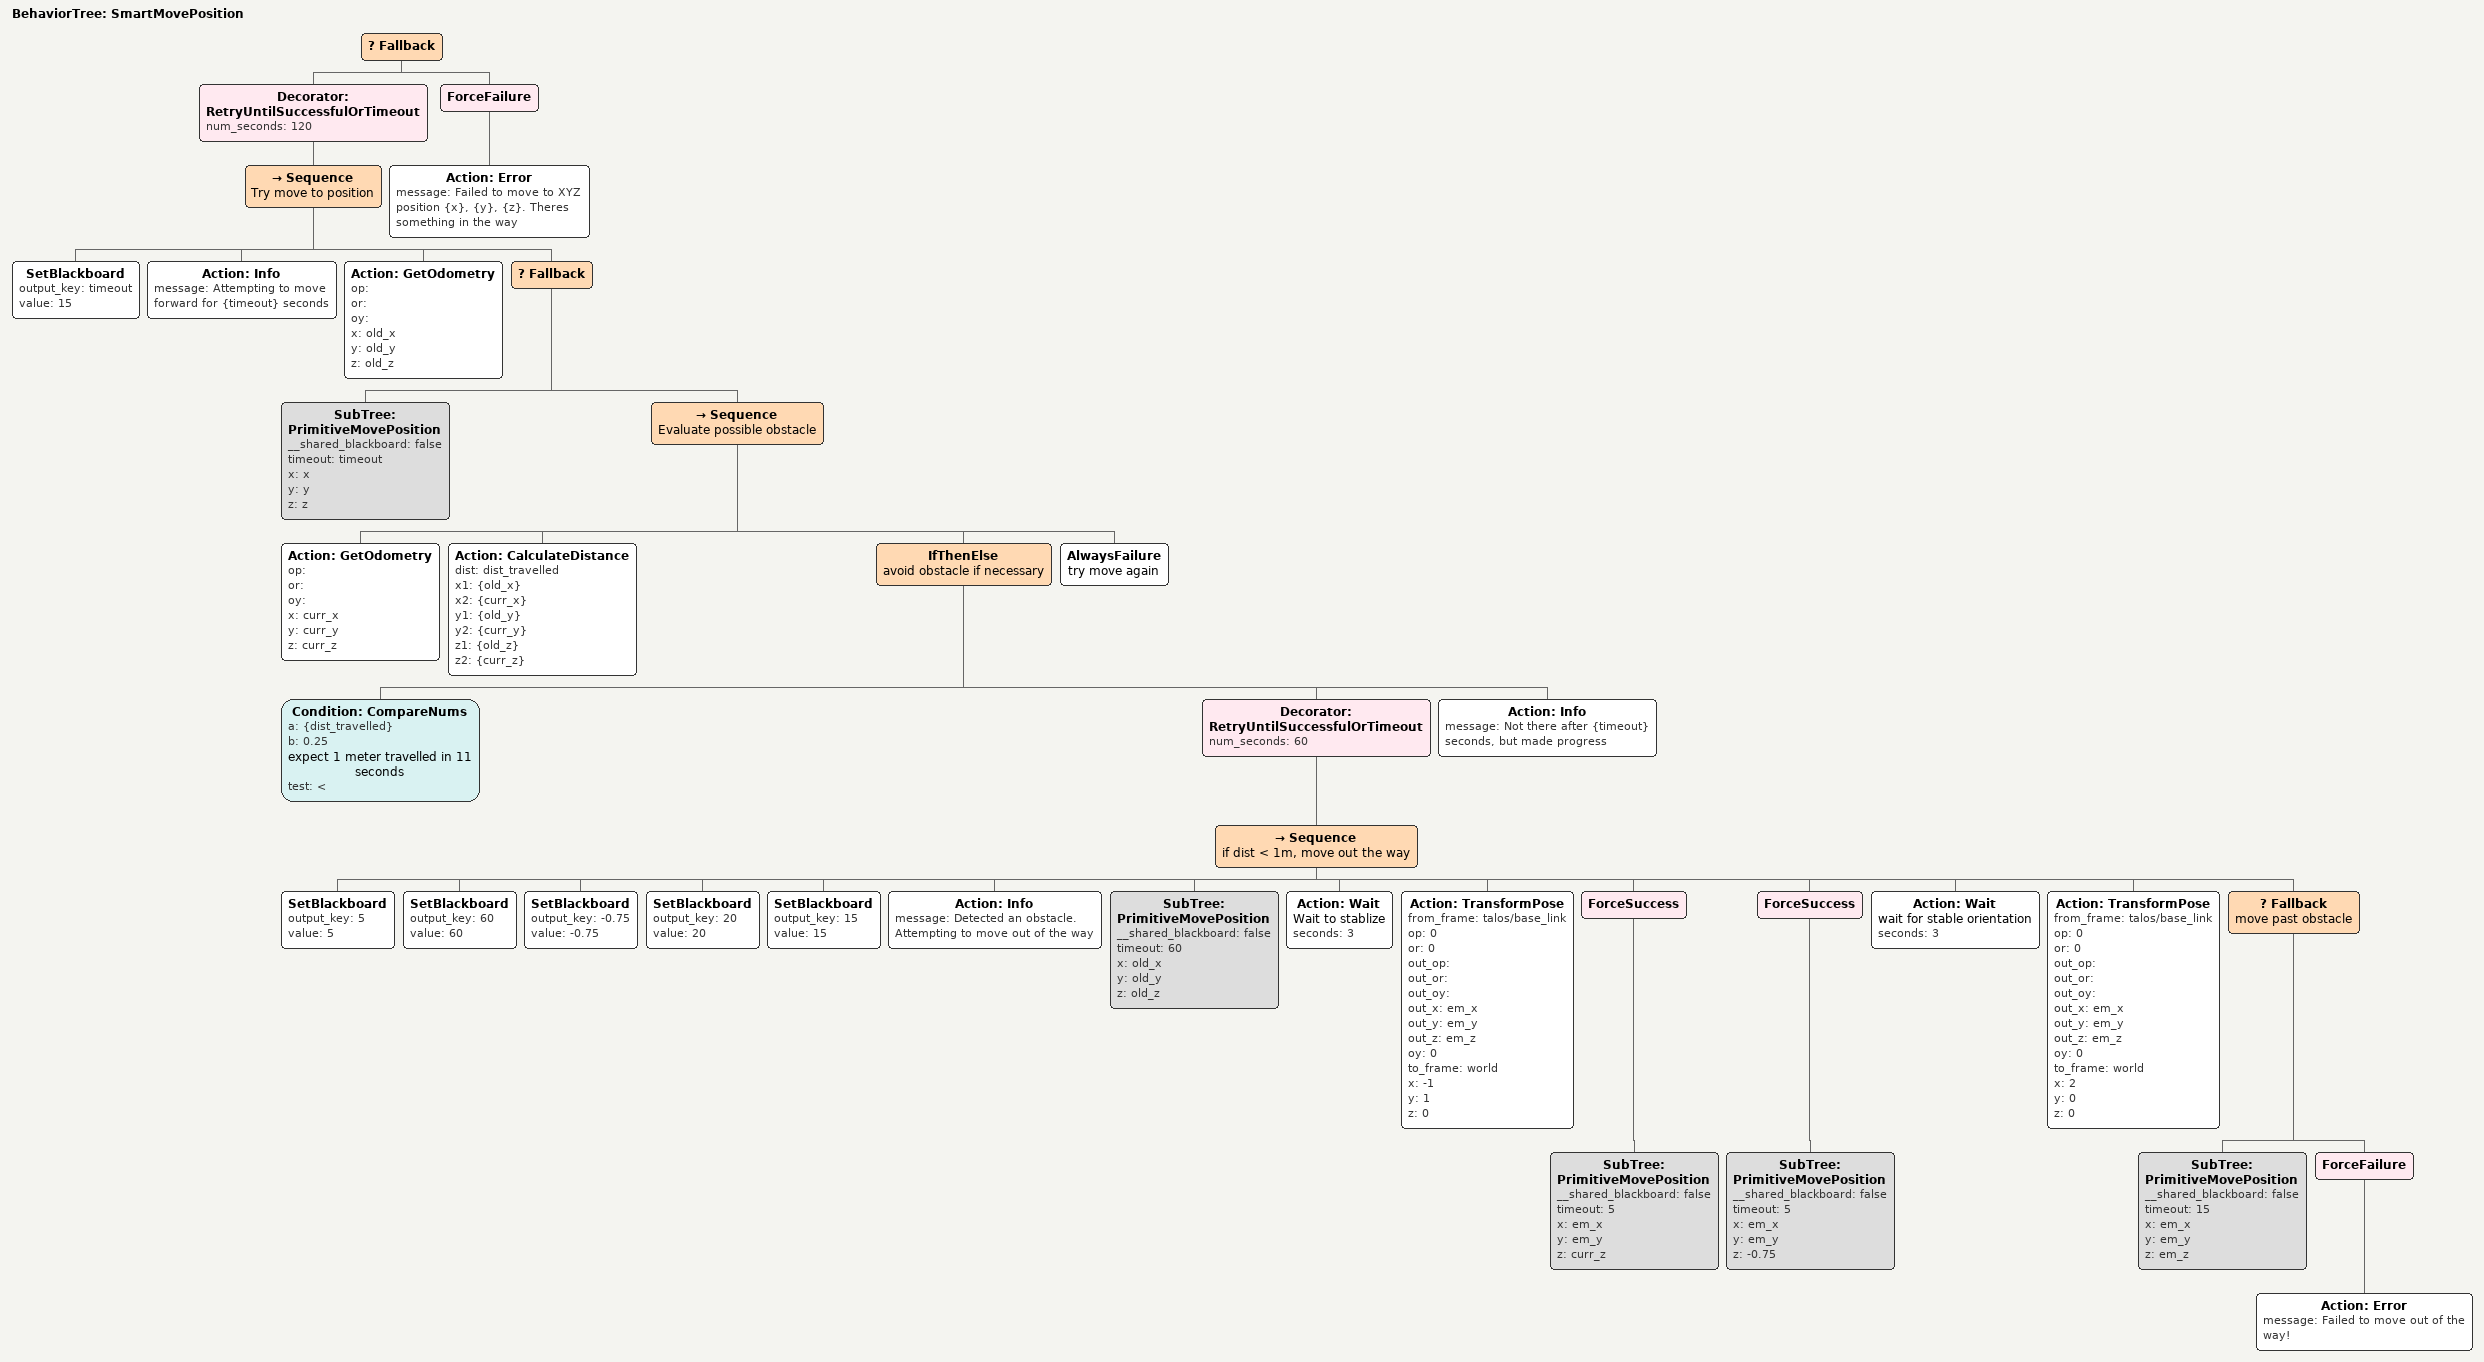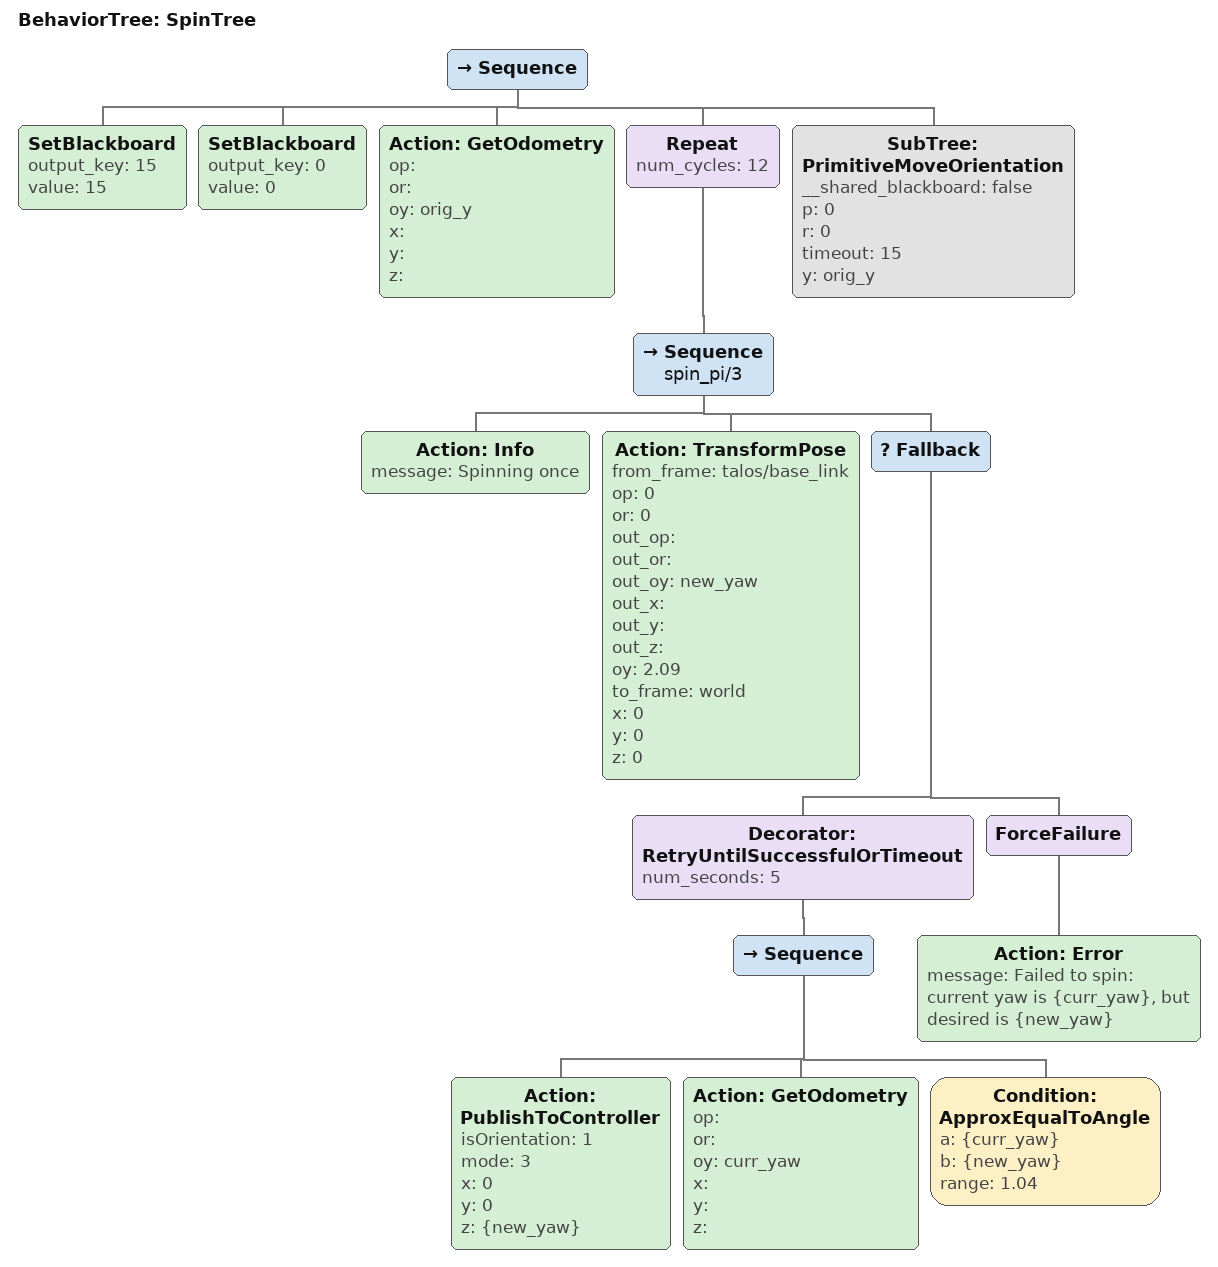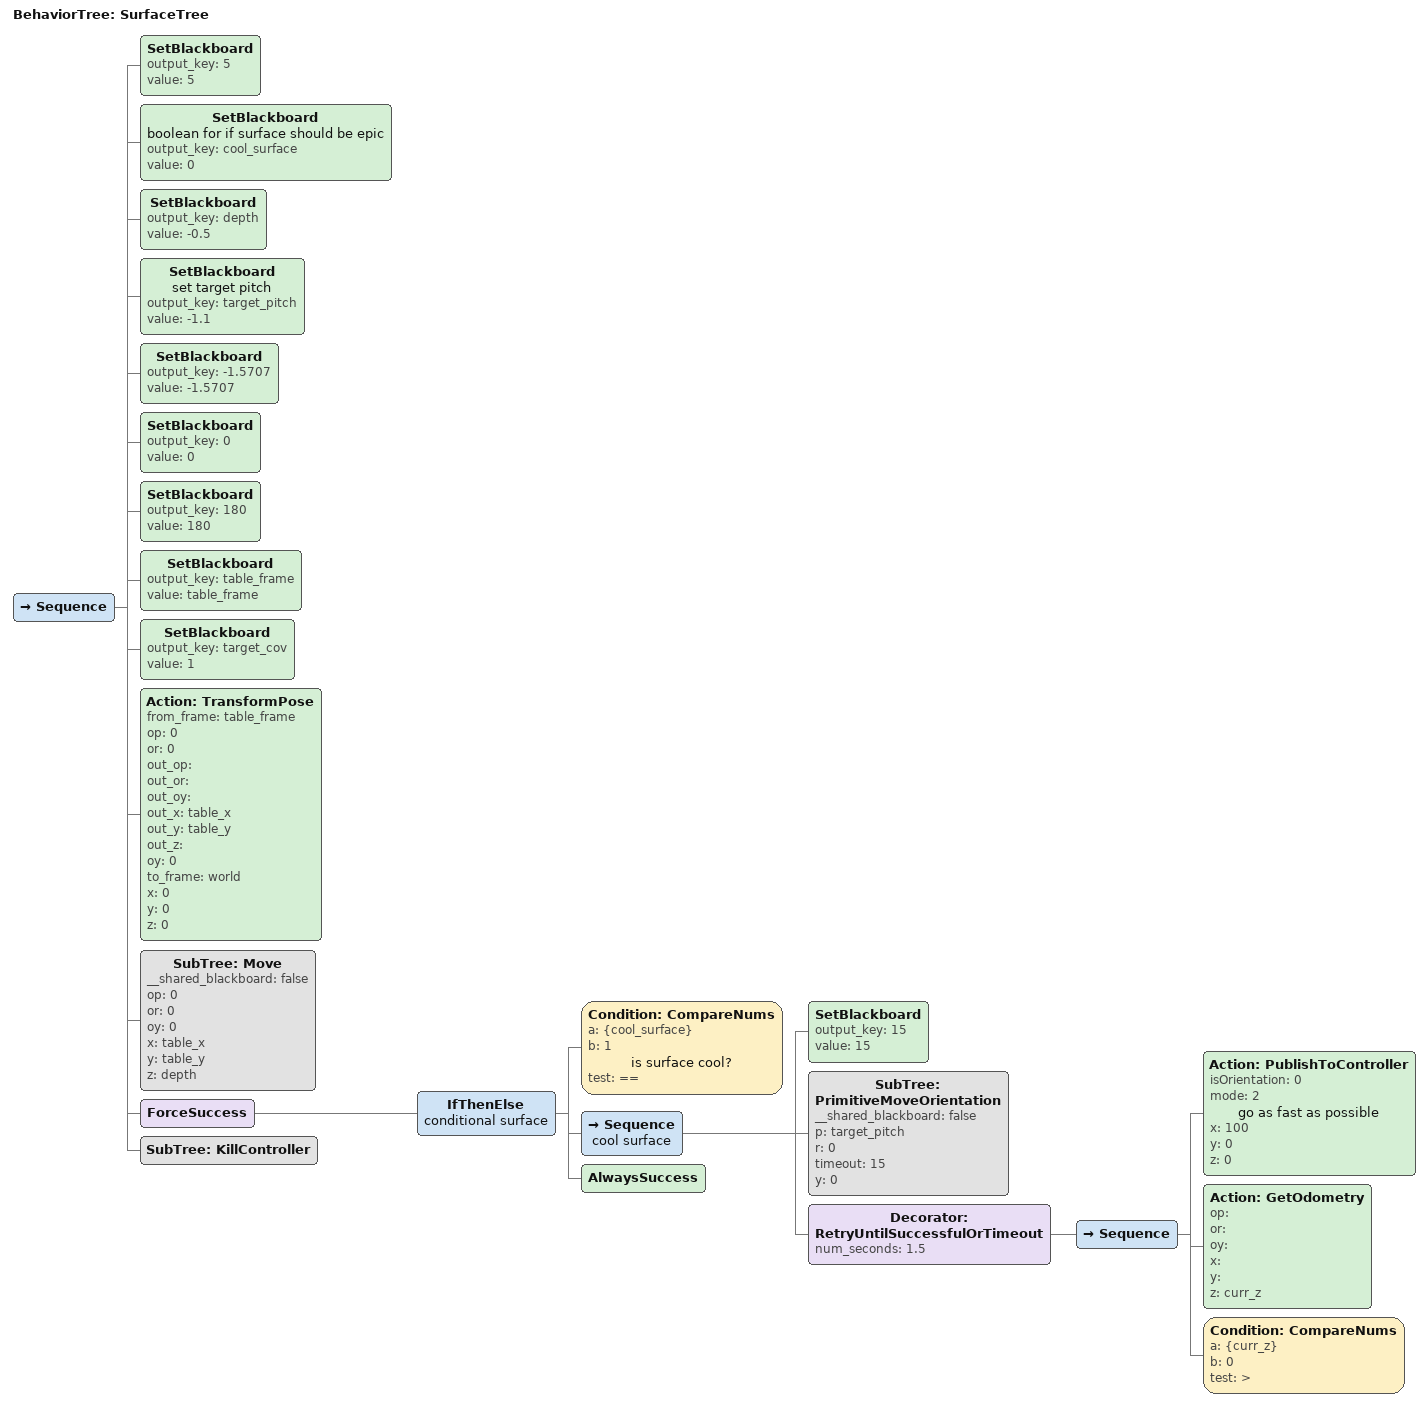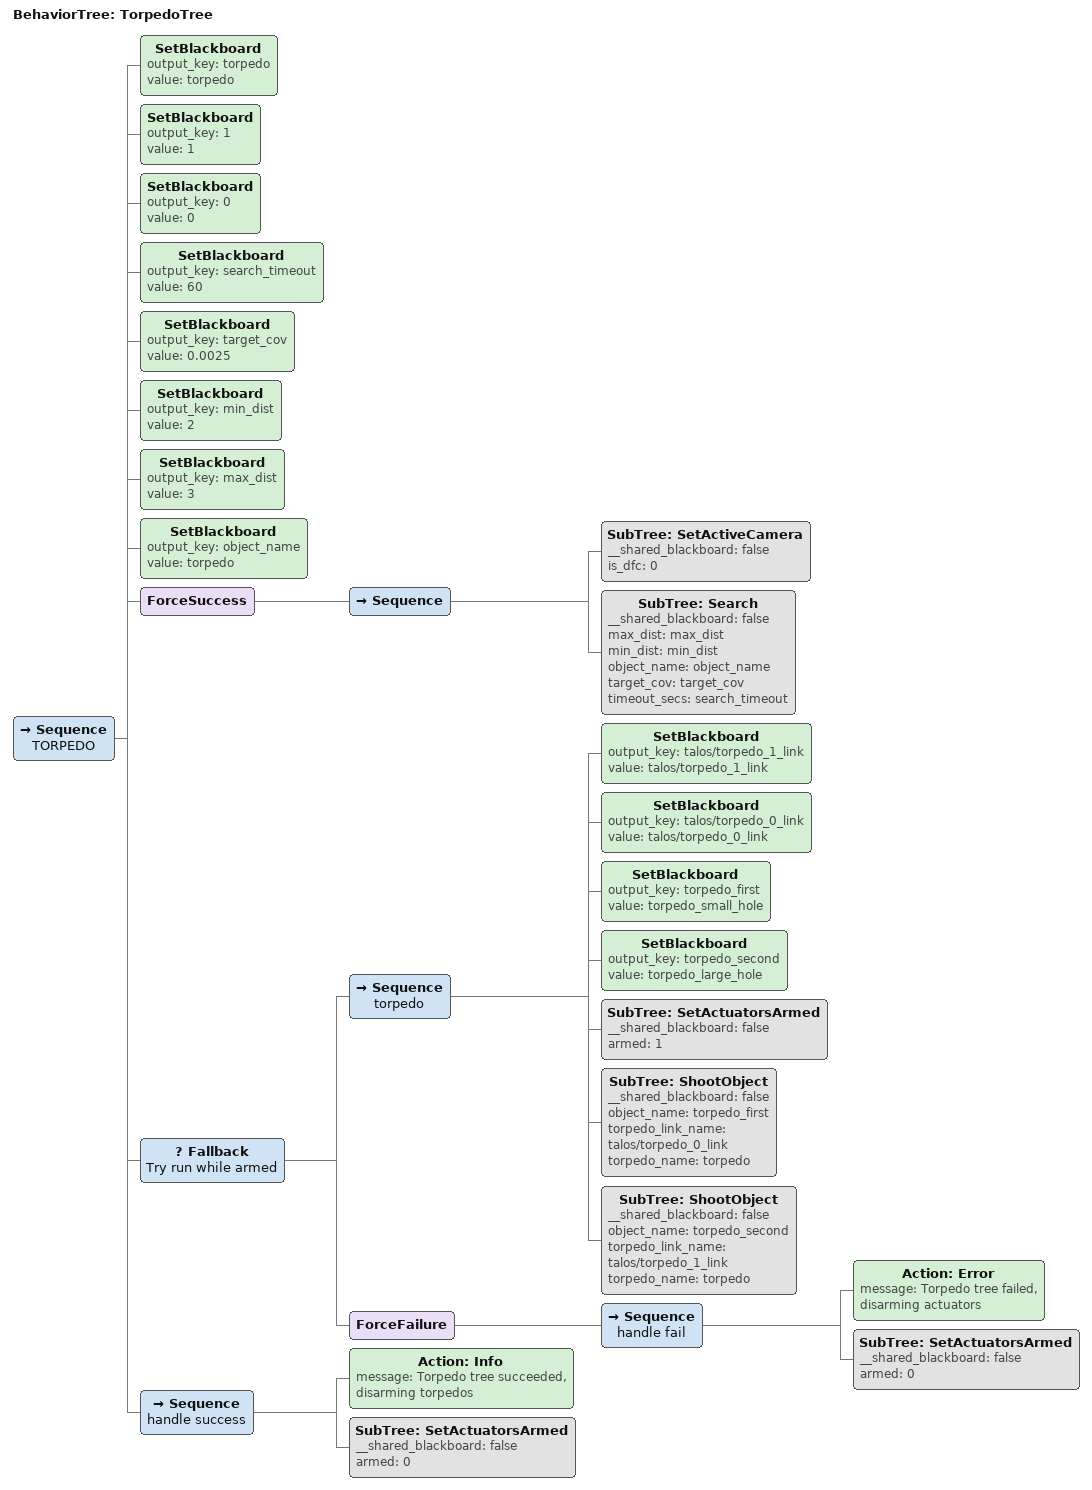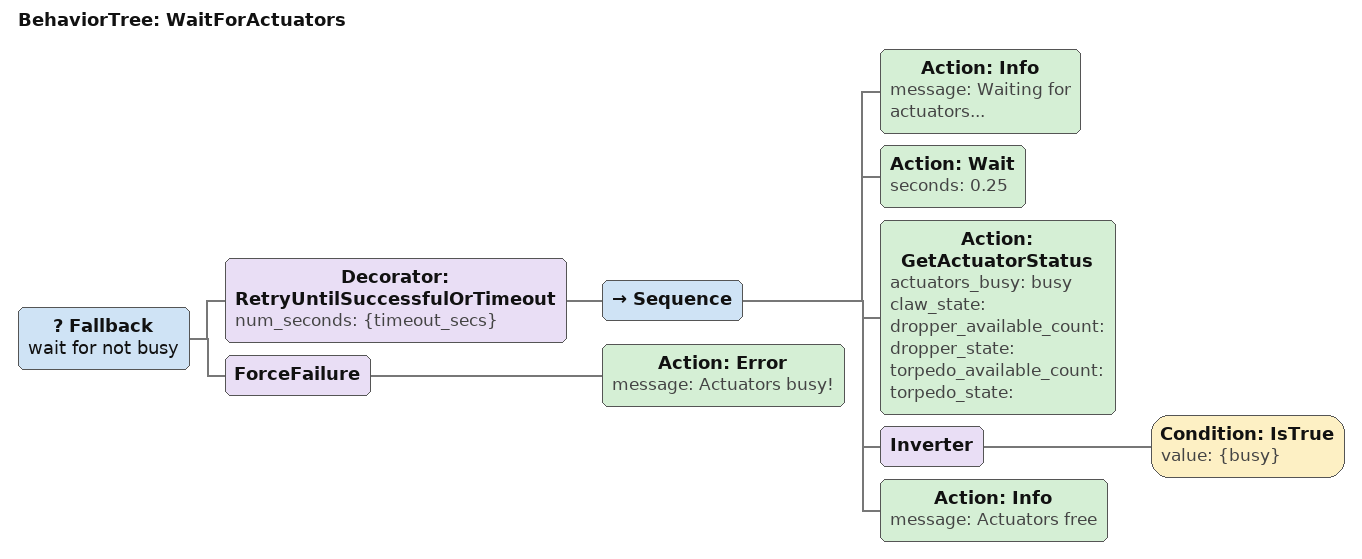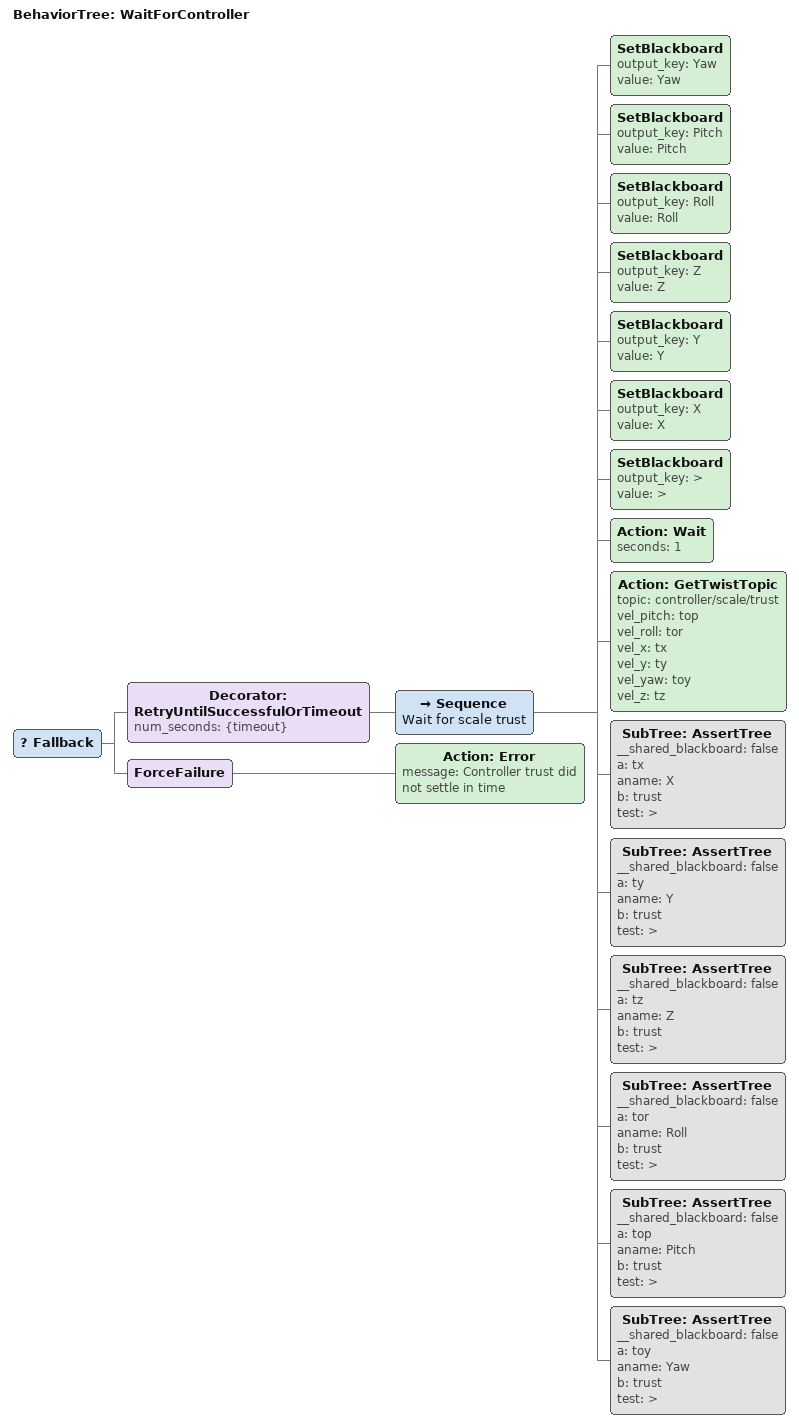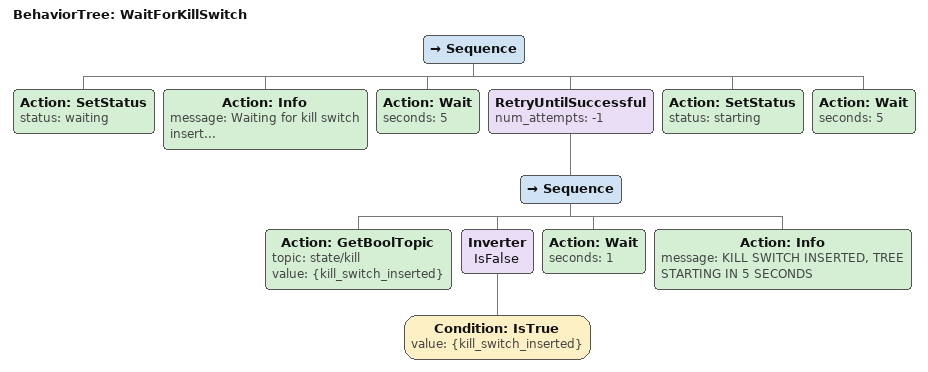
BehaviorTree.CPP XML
<BehaviorTree ID="SmartMovePosition">
    <Fallback>
        <Decorator ID="RetryUntilSuccessfulOrTimeout" num_seconds="120">
            <Sequence name="Try move to position">
                <SetBlackboard output_key="timeout" value="15"/>
                <Action ID="Info" message="Attempting to move forward for {timeout} seconds"/>
                <Action ID="GetOdometry" op="" or="" oy="" x="old_x" y="old_y" z="old_z"/>
                <Fallback>
                    <SubTree ID="PrimitiveMovePosition" __shared_blackboard="false" timeout="timeout" x="x" y="y" z="z"/>
                    <Sequence name="Evaluate possible obstacle">
                        <Action ID="GetOdometry" op="" or="" oy="" x="curr_x" y="curr_y" z="curr_z"/>
                        <Action ID="CalculateDistance" dist="dist_travelled" x1="{old_x}" x2="{curr_x}" y1="{old_y}" y2="{curr_y}" z1="{old_z}" z2="{curr_z}"/>
                        <IfThenElse name="avoid obstacle if necessary">
                            <Condition ID="CompareNums" a="{dist_travelled}" b="0.25" name="expect 1 meter travelled in 11 seconds" test="&lt;"/>
                            <Decorator ID="RetryUntilSuccessfulOrTimeout" num_seconds="60">
                                <Sequence name="if dist &lt; 1m, move out the way">
                                    <SetBlackboard output_key="5" value="5"/>
                                    <SetBlackboard output_key="60" value="60"/>
                                    <SetBlackboard output_key="-0.75" value="-0.75"/>
                                    <SetBlackboard output_key="20" value="20"/>
                                    <SetBlackboard output_key="15" value="15"/>
                                    <Action ID="Info" message="Detected an obstacle. Attempting to move out of the way"/>
                                    <SubTree ID="PrimitiveMovePosition" __shared_blackboard="false" timeout="60" x="old_x" y="old_y" z="old_z"/>
                                    <Action ID="Wait" name="Wait to stablize" seconds="3"/>
                                    <Action ID="TransformPose" from_frame="talos/base_link" op="0" or="0" out_op="" out_or="" out_oy="" out_x="em_x" out_y="em_y" out_z="em_z" oy="0" to_frame="world" x="-1" y="1" z="0"/>
                                    <ForceSuccess>
                                        <SubTree ID="PrimitiveMovePosition" __shared_blackboard="false" timeout="5" x="em_x" y="em_y" z="curr_z"/>
                                    </ForceSuccess>
                                    <ForceSuccess>
                                        <SubTree ID="PrimitiveMovePosition" __shared_blackboard="false" timeout="5" x="em_x" y="em_y" z="-0.75"/>
                                    </ForceSuccess>
                                    <Action ID="Wait" name="wait for stable orientation" seconds="3"/>
                                    <Action ID="TransformPose" from_frame="talos/base_link" op="0" or="0" out_op="" out_or="" out_oy="" out_x="em_x" out_y="em_y" out_z="em_z" oy="0" to_frame="world" x="2" y="0" z="0"/>
                                    <Fallback name="move past obstacle">
                                        <SubTree ID="PrimitiveMovePosition" __shared_blackboard="false" timeout="15" x="em_x" y="em_y" z="em_z"/>
                                        <ForceFailure>
                                            <Action ID="Error" message="Failed to move out of the way!"/>
                                        </ForceFailure>
                                    </Fallback>
                                </Sequence>
                            </Decorator>
                            <Action ID="Info" message="Not there after {timeout} seconds, but made progress"/>
                        </IfThenElse>
                        <AlwaysFailure name="try move again"/>
                    </Sequence>
                </Fallback>
            </Sequence>
        </Decorator>
        <ForceFailure>
            <Action ID="Error" message="Failed to move to XYZ position {x}, {y}, {z}. Theres something in the way"/>
        </ForceFailure>
    </Fallback>
</BehaviorTree>

<BehaviorTree ID="SpinTree">
    <Sequence>
        <SetBlackboard output_key="15" value="15"/>
        <SetBlackboard output_key="0" value="0"/>
        <Action ID="GetOdometry" op="" or="" oy="orig_y" x="" y="" z=""/>
        <Repeat num_cycles="12">
            <Sequence name="spin_pi/3">
                <Action ID="Info" message="Spinning once"/>
                <Action ID="TransformPose" from_frame="talos/base_link" op="0" or="0" out_op="" out_or="" out_oy="new_yaw" out_x="" out_y="" out_z="" oy="2.09" to_frame="world" x="0" y="0" z="0"/>
                <Fallback>
                    <Decorator ID="RetryUntilSuccessfulOrTimeout" num_seconds="5">
                        <Sequence>
                            <Action ID="PublishToController" isOrientation="1" mode="3" x="0" y="0" z="{new_yaw}"/>
                            <Action ID="GetOdometry" op="" or="" oy="curr_yaw" x="" y="" z=""/>
                            <Condition ID="ApproxEqualToAngle" a="{curr_yaw}" b="{new_yaw}" range="1.04"/>
                        </Sequence>
                    </Decorator>
                    <ForceFailure>
                        <Action ID="Error" message="Failed to spin: current yaw is {curr_yaw}, but desired is {new_yaw}"/>
                    </ForceFailure>
                </Fallback>
            </Sequence>
        </Repeat>
        <SubTree ID="PrimitiveMoveOrientation" __shared_blackboard="false" p="0" r="0" timeout="15" y="orig_y"/>
    </Sequence>
</BehaviorTree>

<BehaviorTree ID="SurfaceTree">
    <Sequence>
        <SetBlackboard output_key="5" value="5"/>
        <SetBlackboard name="boolean for if surface should be epic" output_key="cool_surface" value="0"/>
        <SetBlackboard output_key="depth" value="-0.5"/>
        <SetBlackboard name="set target pitch" output_key="target_pitch" value="-1.1"/>
        <SetBlackboard output_key="-1.5707" value="-1.5707"/>
        <SetBlackboard output_key="0" value="0"/>
        <SetBlackboard output_key="180" value="180"/>
        <SetBlackboard output_key="table_frame" value="table_frame"/>
        <SetBlackboard output_key="target_cov" value="1"/>
        <Action ID="TransformPose" from_frame="table_frame" op="0" or="0" out_op="" out_or="" out_oy="" out_x="table_x" out_y="table_y" out_z="" oy="0" to_frame="world" x="0" y="0" z="0"/>
        <SubTree ID="Move" __shared_blackboard="false" op="0" or="0" oy="0" x="table_x" y="table_y" z="depth"/>
        <ForceSuccess>
            <IfThenElse name="conditional surface">
                <Condition ID="CompareNums" a="{cool_surface}" b="1" name="is surface cool?" test="=="/>
                <Sequence name="cool surface">
                    <SetBlackboard output_key="15" value="15"/>
                    <SubTree ID="PrimitiveMoveOrientation" __shared_blackboard="false" p="target_pitch" r="0" timeout="15" y="0"/>
                    <Decorator ID="RetryUntilSuccessfulOrTimeout" num_seconds="1.5">
                        <Sequence>
                            <Action ID="PublishToController" isOrientation="0" mode="2" name="go as fast as possible" x="100" y="0" z="0"/>
                            <Action ID="GetOdometry" op="" or="" oy="" x="" y="" z="curr_z"/>
                            <Condition ID="CompareNums" a="{curr_z}" b="0" test=">"/>
                        </Sequence>
                    </Decorator>
                </Sequence>
                <AlwaysSuccess/>
            </IfThenElse>
        </ForceSuccess>
        <SubTree ID="KillController"/>
    </Sequence>
</BehaviorTree>

<BehaviorTree ID="TorpedoTree">
    <Sequence name="TORPEDO">
        <SetBlackboard output_key="torpedo" value="torpedo"/>
        <SetBlackboard output_key="1" value="1"/>
        <SetBlackboard output_key="0" value="0"/>
        <SetBlackboard output_key="search_timeout" value="60"/>
        <SetBlackboard output_key="target_cov" value="0.0025"/>
        <SetBlackboard output_key="min_dist" value="2"/>
        <SetBlackboard output_key="max_dist" value="3"/>
        <SetBlackboard output_key="object_name" value="torpedo"/>
        <ForceSuccess>
            <Sequence>
                <SubTree ID="SetActiveCamera" __shared_blackboard="false" is_dfc="0"/>
                <SubTree ID="Search" __shared_blackboard="false" max_dist="max_dist" min_dist="min_dist" object_name="object_name" target_cov="target_cov" timeout_secs="search_timeout"/>
            </Sequence>
        </ForceSuccess>
        <Fallback name="Try run while armed">
            <Sequence name="torpedo">
                <SetBlackboard output_key="talos/torpedo_1_link" value="talos/torpedo_1_link"/>
                <SetBlackboard output_key="talos/torpedo_0_link" value="talos/torpedo_0_link"/>
                <SetBlackboard output_key="torpedo_first" value="torpedo_small_hole"/>
                <SetBlackboard output_key="torpedo_second" value="torpedo_large_hole"/>
                <SubTree ID="SetActuatorsArmed" __shared_blackboard="false" armed="1"/>
                <SubTree ID="ShootObject" __shared_blackboard="false" object_name="torpedo_first" torpedo_link_name="talos/torpedo_0_link" torpedo_name="torpedo"/>
                <SubTree ID="ShootObject" __shared_blackboard="false" object_name="torpedo_second" torpedo_link_name="talos/torpedo_1_link" torpedo_name="torpedo"/>
            </Sequence>
            <ForceFailure>
                <Sequence name="handle fail">
                    <Action ID="Error" message="Torpedo tree failed, disarming actuators"/>
                    <SubTree ID="SetActuatorsArmed" __shared_blackboard="false" armed="0"/>
                </Sequence>
            </ForceFailure>
        </Fallback>
        <Sequence name="handle success">
            <Action ID="Info" message="Torpedo tree succeeded, disarming torpedos"/>
            <SubTree ID="SetActuatorsArmed" __shared_blackboard="false" armed="0"/>
        </Sequence>
    </Sequence>
</BehaviorTree>

<BehaviorTree ID="WaitForActuators">
    <Fallback name="wait for not busy">
        <Decorator ID="RetryUntilSuccessfulOrTimeout" num_seconds="{timeout_secs}">
            <Sequence>
                <Action ID="Info" message="Waiting for actuators..."/>
                <Action ID="Wait" seconds="0.25"/>
                <Action ID="GetActuatorStatus" actuators_busy="busy" claw_state="" dropper_available_count="" dropper_state="" torpedo_available_count="" torpedo_state=""/>
                <Inverter>
                    <Condition ID="IsTrue" value="{busy}"/>
                </Inverter>
                <Action ID="Info" message="Actuators free"/>
            </Sequence>
        </Decorator>
        <ForceFailure>
            <Action ID="Error" message="Actuators busy!"/>
        </ForceFailure>
    </Fallback>
</BehaviorTree>

<BehaviorTree ID="WaitForController">
    <Fallback>
        <Decorator ID="RetryUntilSuccessfulOrTimeout" num_seconds="{timeout}">
            <Sequence name="Wait for scale trust">
                <SetBlackboard output_key="Yaw" value="Yaw"/>
                <SetBlackboard output_key="Pitch" value="Pitch"/>
                <SetBlackboard output_key="Roll" value="Roll"/>
                <SetBlackboard output_key="Z" value="Z"/>
                <SetBlackboard output_key="Y" value="Y"/>
                <SetBlackboard output_key="X" value="X"/>
                <SetBlackboard output_key=">" value=">"/>
                <Action ID="Wait" seconds="1"/>
                <Action ID="GetTwistTopic" topic="controller/scale/trust" vel_pitch="top" vel_roll="tor" vel_x="tx" vel_y="ty" vel_yaw="toy" vel_z="tz"/>
                <SubTree ID="AssertTree" __shared_blackboard="false" a="tx" aname="X" b="trust" test=">"/>
                <SubTree ID="AssertTree" __shared_blackboard="false" a="ty" aname="Y" b="trust" test=">"/>
                <SubTree ID="AssertTree" __shared_blackboard="false" a="tz" aname="Z" b="trust" test=">"/>
                <SubTree ID="AssertTree" __shared_blackboard="false" a="tor" aname="Roll" b="trust" test=">"/>
                <SubTree ID="AssertTree" __shared_blackboard="false" a="top" aname="Pitch" b="trust" test=">"/>
                <SubTree ID="AssertTree" __shared_blackboard="false" a="toy" aname="Yaw" b="trust" test=">"/>
            </Sequence>
        </Decorator>
        <ForceFailure>
            <Action ID="Error" message="Controller trust did not settle in time"/>
        </ForceFailure>
    </Fallback>
</BehaviorTree>

<BehaviorTree ID="WaitForKillSwitch">
    <Sequence>
        <Action ID="SetStatus" status="waiting"/>
        <Action ID="Info" message="Waiting for kill switch insert..."/>
        <Action ID="Wait" seconds="5"/>
        <RetryUntilSuccessful num_attempts="-1">
            <Sequence>
                <Action ID="GetBoolTopic" topic="state/kill" value="{kill_switch_inserted}"/>
                <Inverter name="IsFalse">
                    <Condition ID="IsTrue" value="{kill_switch_inserted}"/>
                </Inverter>
                <Action ID="Wait" seconds="1"/>
                <Action ID="Info" message="KILL SWITCH INSERTED, TREE STARTING IN 5 SECONDS"/>
            </Sequence>
        </RetryUntilSuccessful>
        <Action ID="SetStatus" status="starting"/>
        <Action ID="Wait" seconds="5"/>
    </Sequence>
</BehaviorTree>
